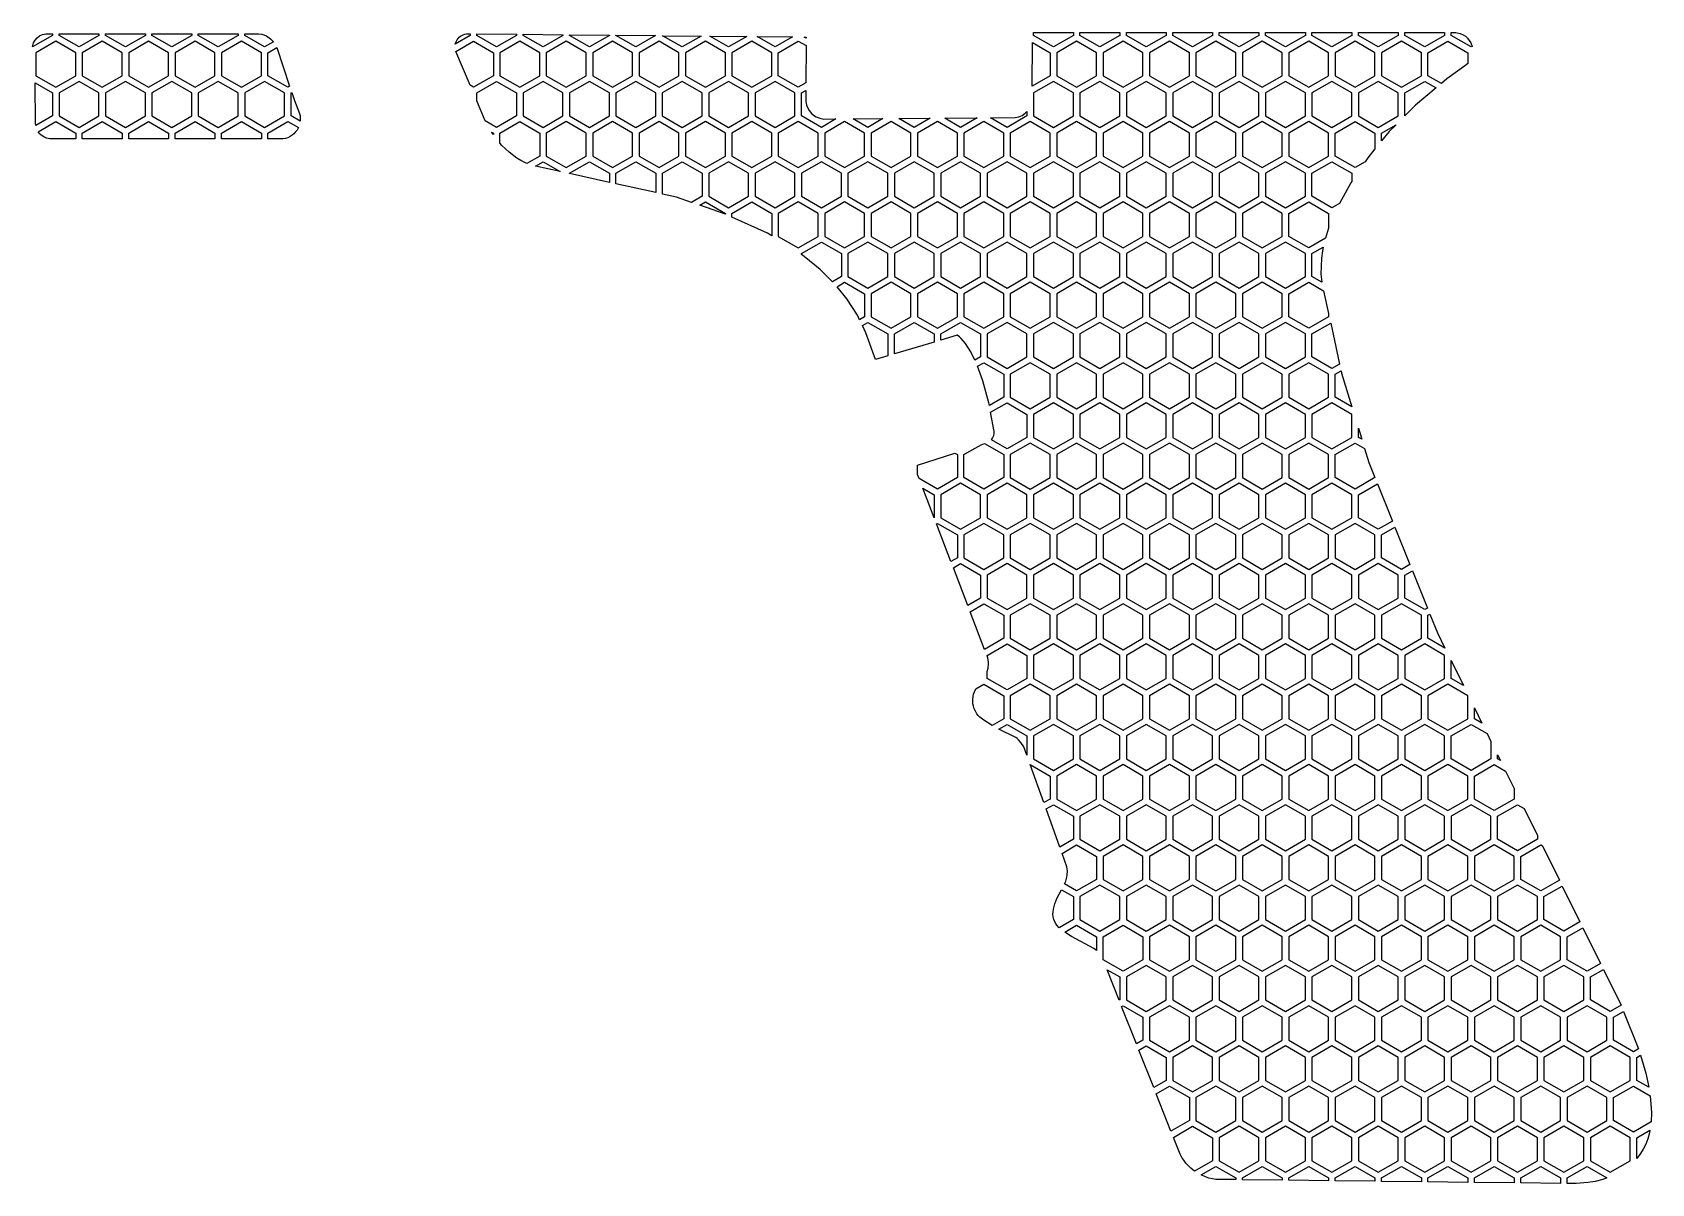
# Model space of a CAD drawing. Header units: millimetres. Extents: x -36 to 87, y -9 to 78.
import ezdxf

# ---------------------------------------------------------------- set-up
doc = ezdxf.new("R2010")
doc.units = ezdxf.units.MM

# ---------------------------------------------------------------- blocks, each defined once
blk = doc.blocks.new('HEX')
blk.add_lwpolyline([(1.516, 0.875), (0, 1.75), (-1.516, 0.875), (-1.516, -0.875), (0, -1.75), (1.516, -0.875)], close=True)

msp = doc.modelspace()

# ---------------------------------------------------------------- linework, layer by layer
for points in [[(-35.733, 77.063), (-35.652, 77.364), (-35.533, 77.575), (-35.374, 77.757), (-35.181, 77.903), (-34.958, 78.006), (-34.711, 78.061), (-34.199, 78.061), (-34.199, 77.927), (-35.714, 77.052), (-35.733, 77.063)], [(-30.667, 78.062), (-30.667, 77.927), (-32.183, 77.052), (-33.699, 77.927), (-33.699, 78.061), (-30.667, 78.062)], [(-27.136, 78.062), (-27.136, 77.927), (-28.652, 77.052), (-30.167, 77.927), (-30.167, 78.062), (-27.136, 78.062)], [(-23.605, 78.062), (-23.605, 77.927), (-25.121, 77.052), (-26.636, 77.927), (-26.636, 78.062), (-23.605, 78.062)], [(-20.074, 78.063), (-20.074, 77.927), (-21.59, 77.052), (-23.105, 77.927), (-23.105, 78.062), (-20.074, 78.063)], [(-18.535, 78.063), (-18.28, 78.022), (-17.924, 77.89), (-17.611, 77.682), (-17.381, 77.443), (-18.059, 77.052), (-19.574, 77.927), (-19.574, 78.063), (-18.535, 78.063)], [(-3.551, 77.276), (-3.517, 77.392), (-3.408, 77.607), (-3.252, 77.791), (-3.159, 77.868), (-2.945, 77.987), (-2.825, 78.027), (-2.699, 78.052), (-2.419, 78.059), (-2.419, 77.927), (-3.551, 77.276)], [(1.112, 78.024), (1.112, 77.927), (-0.403, 77.052), (-1.919, 77.927), (-1.919, 78.054), (1.112, 78.024)], [(4.643, 77.989), (4.643, 77.927), (3.128, 77.052), (1.612, 77.927), (1.612, 78.019), (4.643, 77.989)], [(8.175, 77.953), (8.175, 77.927), (6.659, 77.052), (5.143, 77.927), (5.143, 77.984), (8.175, 77.953)], [(11.691, 77.919), (10.19, 77.052), (8.675, 77.927), (8.675, 77.949), (11.691, 77.919)], [(15.162, 77.884), (13.721, 77.052), (12.23, 77.913), (15.162, 77.884)], [(18.634, 77.85), (17.252, 77.052), (15.823, 77.878), (18.634, 77.85)], [(22.105, 77.815), (20.783, 77.052), (19.415, 77.842), (22.105, 77.815)], [(23.141, 77.805), (23.141, 77.73), (23.008, 77.806), (23.141, 77.805)], [(43.485, 78.162), (43.485, 77.927), (41.97, 77.052), (40.454, 77.927), (40.454, 78.163), (43.485, 78.162)], [(47.017, 78.16), (47.017, 77.927), (45.501, 77.052), (43.985, 77.927), (43.985, 78.161), (47.017, 78.16)], [(50.548, 78.158), (50.548, 77.927), (49.032, 77.052), (47.517, 77.927), (47.517, 78.16), (50.548, 78.158)], [(54.079, 78.156), (54.079, 77.927), (52.563, 77.052), (51.048, 77.927), (51.048, 78.158), (54.079, 78.156)], [(57.61, 78.154), (57.61, 77.927), (56.094, 77.052), (54.579, 77.927), (54.579, 78.156), (57.61, 78.154)], [(61.141, 78.153), (61.141, 77.927), (59.625, 77.052), (58.11, 77.927), (58.11, 78.154), (61.141, 78.153)], [(64.672, 78.151), (64.672, 77.927), (63.156, 77.052), (61.641, 77.927), (61.641, 78.152), (64.672, 78.151)], [(68.203, 78.149), (68.203, 77.927), (66.688, 77.052), (65.172, 77.927), (65.172, 78.15), (68.203, 78.149)], [(71.734, 78.147), (71.734, 77.927), (70.219, 77.052), (68.703, 77.927), (68.703, 78.149), (71.734, 78.147)], [(72.578, 78.147), (72.701, 78.132), (72.931, 78.076), (73.139, 77.985), (73.323, 77.864), (73.483, 77.717), (73.617, 77.549), (73.724, 77.363), (73.822, 77.094), (73.75, 77.052), (72.234, 77.927), (72.234, 78.147), (72.578, 78.147)], [(-16.156, 74.074), (-16.293, 73.994), (-17.809, 74.869), (-17.809, 76.619), (-17.138, 77.006), (-16.156, 74.074)], [(-3.514, 76.718), (-2.169, 77.494), (-0.653, 76.619), (-0.653, 74.869), (-2.169, 73.994), (-2.42, 74.139), (-3.514, 76.718)], [(23.13, 74.33), (22.549, 73.994), (21.033, 74.869), (21.033, 76.619), (22.549, 77.494), (23.139, 77.153), (23.13, 74.33)], [(40.373, 77.397), (41.72, 76.619), (41.72, 74.869), (40.353, 74.08), (40.373, 77.397)], [(73.5, 75.797), (73.353, 75.659), (71.906, 74.623), (71.492, 74.278), (70.469, 74.869), (70.469, 76.619), (71.984, 77.494), (73.5, 76.619), (73.5, 75.797)], [(-35.473, 71.075), (-35.489, 71.22), (-35.518, 74.323), (-34.199, 73.561), (-34.199, 71.811), (-35.473, 71.075)], [(-1.919, 72.958), (-1.919, 73.561), (-0.403, 74.436), (1.112, 73.561), (1.112, 71.811), (-0.403, 70.936), (-1.275, 71.439), (-1.919, 72.958)], [(69.521, 72.637), (68.703, 71.811), (68.703, 73.561), (70.219, 74.436), (71.083, 73.937), (69.521, 72.637)], [(-15.409, 71.997), (-15.365, 71.806), (-15.347, 71.615), (-15.355, 71.414), (-16.043, 71.811), (-16.043, 73.561), (-15.993, 73.59), (-15.788, 72.976), (-15.409, 71.997)], [(23.125, 72.928), (23.185, 72.629), (23.236, 72.489), (23.377, 72.229), (23.564, 72.003), (23.79, 71.817), (23.917, 71.741), (24.191, 71.626), (24.49, 71.568), (25.42, 71.575), (24.314, 70.936), (22.799, 71.811), (22.799, 73.561), (23.128, 73.751), (23.125, 72.928)], [(28.998, 71.602), (27.846, 70.936), (26.723, 71.584), (28.998, 71.602)], [(32.576, 71.629), (31.377, 70.936), (30.208, 71.611), (32.576, 71.629)], [(36.155, 71.656), (34.908, 70.936), (33.693, 71.637), (36.155, 71.656)], [(39.048, 71.678), (39.332, 71.737), (39.592, 71.849), (39.823, 72.006), (39.954, 72.131), (39.954, 71.811), (38.439, 70.936), (37.179, 71.664), (39.048, 71.678)], [(-34.401, 70.054), (-34.648, 70.108), (-34.874, 70.209), (-35.072, 70.351), (-35.16, 70.436), (-35.29, 70.604), (-33.949, 71.378), (-32.433, 70.503), (-32.433, 70.054), (-34.401, 70.054)], [(-31.933, 70.054), (-31.933, 70.503), (-30.417, 71.378), (-28.902, 70.503), (-28.902, 70.054), (-31.933, 70.054)], [(-28.402, 70.054), (-28.402, 70.503), (-26.886, 71.378), (-25.371, 70.503), (-25.371, 70.053), (-28.402, 70.054)], [(-24.871, 70.053), (-24.871, 70.503), (-23.355, 71.378), (-21.84, 70.503), (-21.84, 70.053), (-24.871, 70.053)], [(-21.34, 70.053), (-21.34, 70.503), (-19.824, 71.378), (-18.309, 70.503), (-18.309, 70.052), (-21.34, 70.053)], [(-15.494, 70.917), (-15.594, 70.735), (-15.703, 70.588), (-15.829, 70.454), (-15.97, 70.335), (-16.126, 70.234), (-16.296, 70.151), (-16.478, 70.09), (-16.671, 70.052), (-17.809, 70.052), (-17.809, 70.503), (-16.293, 71.378), (-15.494, 70.917)], [(-0.789, 70.582), (-0.653, 70.503), (-0.653, 70.382), (-0.789, 70.582)], [(1.903, 68.191), (1.446, 68.407), (1.134, 68.594), (0.544, 69.036), (0.004, 69.553), (-0.153, 69.739), (-0.153, 70.503), (1.362, 71.378), (2.878, 70.503), (2.878, 68.753), (1.903, 68.191)], [(65.885, 68.619), (65.679, 68.316), (64.922, 67.878), (63.406, 68.753), (63.406, 70.503), (64.922, 71.378), (66.438, 70.503), (66.438, 69.294), (65.885, 68.619)], [(67.521, 70.616), (66.938, 69.904), (66.938, 70.503), (68.038, 71.139), (67.521, 70.616)], [(2.544, 67.983), (3.128, 68.32), (4.427, 67.57), (2.544, 67.983)], [(5.143, 67.413), (5.143, 67.445), (6.659, 68.32), (8.175, 67.445), (8.175, 66.748), (5.143, 67.413)], [(8.675, 66.638), (8.675, 67.445), (10.19, 68.32), (11.706, 67.445), (11.706, 65.973), (8.675, 66.638)], [(13.278, 65.628), (12.206, 65.864), (12.206, 67.445), (13.721, 68.32), (15.237, 67.445), (15.237, 65.695), (14.433, 65.231), (13.278, 65.628)], [(64.59, 66.706), (63.735, 65.154), (63.156, 64.82), (61.641, 65.695), (61.641, 67.445), (63.156, 68.32), (64.672, 67.445), (64.672, 66.827), (64.59, 66.706)], [(17.002, 64.34), (15.06, 65.016), (15.487, 65.262), (17.002, 64.387), (17.002, 64.34)], [(20.198, 62.874), (17.502, 64.11), (17.502, 64.387), (19.018, 65.262), (20.533, 64.387), (20.533, 62.68), (20.198, 62.874)], [(62.669, 62.5), (61.391, 61.762), (59.875, 62.637), (59.875, 64.387), (61.391, 65.262), (62.906, 64.387), (62.906, 63.27), (62.669, 62.5)], [(24.229, 60.113), (23.01, 61.107), (22.799, 61.251), (22.799, 61.329), (24.314, 62.204), (25.83, 61.329), (25.83, 59.579), (25.159, 59.192), (24.229, 60.113)], [(62.431, 61.533), (62.362, 60.974), (62.32, 59.758), (62.387, 59.149), (61.641, 59.579), (61.641, 61.329), (62.487, 61.818), (62.431, 61.533)], [(27.054, 56.638), (26.258, 57.882), (25.5, 58.811), (26.08, 59.146), (27.596, 58.271), (27.596, 56.521), (27.215, 56.302), (27.054, 56.638)], [(62.906, 56.771), (62.906, 56.521), (61.391, 55.646), (59.875, 56.521), (59.875, 58.271), (61.391, 59.146), (62.531, 58.488), (62.906, 56.771)], [(28.435, 53.264), (27.694, 55.303), (27.432, 55.849), (27.846, 56.088), (29.361, 55.213), (29.361, 53.541), (28.435, 53.264)], [(29.861, 53.691), (29.861, 55.213), (31.377, 56.088), (32.892, 55.213), (32.892, 54.598), (29.861, 53.691)], [(35.681, 53.845), (35.276, 54.48), (34.948, 54.871), (34.823, 54.991), (34.649, 55.124), (33.392, 54.748), (33.392, 55.213), (34.908, 56.088), (36.423, 55.213), (36.423, 53.463), (35.989, 53.212), (35.681, 53.845)], [(63.747, 52.929), (63.156, 52.588), (61.641, 53.463), (61.641, 55.213), (63.067, 56.037), (63.747, 52.929)], [(37.05, 49.985), (36.599, 51.648), (36.193, 52.753), (36.673, 53.03), (38.189, 52.155), (38.189, 50.405), (37.091, 49.772), (37.05, 49.985)], [(63.897, 52.241), (64.68, 49.67), (63.406, 50.405), (63.406, 52.155), (63.859, 52.416), (63.897, 52.241)], [(37.246, 47.168), (37.336, 47.289), (37.429, 47.495), (37.46, 47.645), (37.464, 47.801), (37.191, 49.252), (38.439, 49.972), (39.954, 49.097), (39.954, 47.347), (38.439, 46.472), (37.246, 47.168)], [(36.734, 46.879), (38.189, 46.039), (38.189, 44.289), (36.673, 43.414), (35.158, 44.289), (35.158, 46.039), (36.457, 46.789), (36.734, 46.879)], [(65.971, 45.427), (66.431, 44.285), (64.922, 43.414), (63.406, 44.289), (63.406, 46.039), (64.922, 46.914), (65.646, 46.496), (65.971, 45.427)], [(65.433, 47.197), (65.172, 47.347), (65.172, 48.053), (65.433, 47.197)], [(31.627, 44.518), (31.627, 45.228), (34.471, 46.147), (34.658, 46.039), (34.658, 44.289), (33.142, 43.414), (31.74, 44.224), (31.627, 44.518)], [(32.024, 43.482), (32.892, 42.981), (32.889, 41.229), (32.024, 43.482)], [(67.764, 40.978), (66.688, 40.356), (65.172, 41.231), (65.172, 42.981), (66.62, 43.817), (67.764, 40.978)], [(33.07, 40.756), (33.142, 40.798), (34.658, 39.923), (34.658, 38.173), (34.169, 37.891), (33.07, 40.756)], [(69.097, 37.67), (68.453, 37.298), (66.938, 38.173), (66.938, 39.923), (67.953, 40.509), (69.097, 37.67)], [(34.351, 37.419), (34.908, 37.74), (36.423, 36.865), (36.423, 35.115), (35.45, 34.553), (34.351, 37.419)], [(70.43, 34.362), (70.219, 34.24), (68.703, 35.115), (68.703, 36.865), (69.286, 37.201), (70.43, 34.362)], [(35.632, 34.081), (36.673, 34.682), (38.189, 33.807), (38.189, 32.057), (36.731, 31.215), (35.632, 34.081)], [(71.196, 32.461), (71.764, 31.309), (70.469, 32.057), (70.469, 33.807), (70.619, 33.894), (71.196, 32.461)], [(36.923, 29.534), (37.005, 29.777), (37.034, 30.089), (37.027, 30.247), (36.983, 30.559), (36.923, 30.714), (36.923, 30.749), (38.439, 31.624), (39.954, 30.749), (39.954, 28.999), (38.439, 28.124), (36.923, 28.999), (36.923, 29.534)], [(73.168, 28.46), (72.234, 28.999), (72.234, 30.355), (73.168, 28.46)], [(36.668, 25.817), (36.368, 26.064), (36.247, 26.19), (36.149, 26.318), (36.035, 26.507), (35.946, 26.694), (35.882, 26.88), (35.841, 27.065), (35.823, 27.249), (35.825, 27.433), (35.891, 27.803), (35.953, 27.989), (36.053, 28.208), (36.673, 28.566), (38.189, 27.691), (38.189, 25.941), (37.3, 25.428), (36.668, 25.817)], [(74.573, 25.61), (74, 25.941), (74, 26.774), (74.573, 25.61)], [(39.724, 23.802), (39.499, 24.14), (39.31, 24.334), (39.205, 24.42), (39.094, 24.498), (37.818, 25.15), (38.439, 25.508), (39.954, 24.633), (39.954, 23.16), (39.724, 23.802)], [(75.265, 24.206), (75.265, 22.883), (73.75, 22.008), (72.234, 22.883), (72.234, 24.633), (73.75, 25.508), (74.971, 24.803), (75.265, 24.206)], [(40.209, 22.447), (41.72, 21.575), (41.72, 19.825), (41.246, 19.551), (40.209, 22.447)], [(77.031, 20.625), (77.031, 19.825), (75.515, 18.95), (74, 19.825), (74, 21.575), (75.515, 22.45), (76.376, 21.953), (77.031, 20.625)], [(75.978, 22.76), (75.765, 22.883), (75.765, 23.192), (75.978, 22.76)], [(41.417, 19.073), (41.97, 19.392), (43.485, 18.517), (43.485, 16.767), (42.455, 16.172), (41.417, 19.073)], [(78.796, 17.043), (78.796, 16.767), (77.281, 15.892), (75.765, 16.767), (75.765, 18.517), (77.281, 19.392), (77.781, 19.103), (78.796, 17.043)], [(42.906, 13.584), (42.997, 13.888), (43.023, 14.044), (43.035, 14.358), (43.02, 14.515), (42.992, 14.671), (42.626, 15.694), (43.735, 16.334), (45.251, 15.459), (45.251, 13.709), (43.735, 12.834), (42.8, 13.374), (42.906, 13.584)], [(80.467, 13.654), (79.046, 12.834), (77.531, 13.709), (77.531, 15.459), (79.046, 16.334), (79.186, 16.253), (80.467, 13.654)], [(42.409, 10.029), (42.222, 10.226), (42.12, 10.381), (41.995, 10.666), (41.95, 10.859), (41.931, 11.053), (41.936, 11.25), (41.962, 11.448), (42.07, 11.847), (42.232, 12.248), (42.574, 12.927), (43.485, 12.401), (43.485, 10.651), (42.409, 10.029)], [(82.032, 10.48), (80.812, 9.776), (79.296, 10.651), (79.296, 12.401), (80.689, 13.205), (82.032, 10.48)], [(45.251, 8.297), (45.051, 8.444), (43.334, 9.363), (42.834, 9.698), (43.735, 10.218), (45.251, 9.343), (45.251, 8.297)], [(45.759, 7.588), (45.751, 9.343), (47.267, 10.218), (48.782, 9.343), (48.782, 7.593), (47.267, 6.718), (45.759, 7.588)], [(83.596, 7.306), (82.577, 6.718), (81.062, 7.593), (81.062, 9.343), (82.253, 10.031), (83.596, 7.306)], [(46.054, 6.84), (47.017, 6.285), (47.017, 4.535), (46.975, 4.511), (46.054, 6.84)], [(85.161, 4.132), (84.343, 3.66), (82.827, 4.535), (82.827, 6.285), (83.818, 6.857), (85.161, 4.132)], [(47.16, 4.041), (47.267, 4.102), (48.782, 3.227), (48.782, 1.477), (48.286, 1.191), (47.16, 4.041)], [(86.498, 0.827), (86.108, 0.602), (84.593, 1.477), (84.593, 3.227), (85.351, 3.665), (86.498, 0.827)], [(48.472, 0.721), (49.032, 1.044), (50.548, 0.169), (50.548, -1.581), (49.598, -2.129), (48.472, 0.721)], [(87.06, -1.042), (87.266, -2.105), (86.358, -1.581), (86.358, 0.169), (86.655, 0.34), (87.06, -1.042)], [(49.784, -2.6), (50.798, -2.014), (52.313, -2.889), (52.313, -4.639), (50.909, -5.45), (49.784, -2.6)], [(87.489, -4.025), (87.455, -4.737), (86.108, -5.514), (84.593, -4.639), (84.593, -2.889), (86.108, -2.014), (87.391, -2.755), (87.489, -4.025)], [(52.707, -8.489), (52.414, -8.259), (52.044, -7.878), (51.881, -7.666), (51.733, -7.442), (51.603, -7.204), (51.095, -5.92), (52.563, -5.072), (54.079, -5.947), (54.079, -7.697), (52.707, -8.489)], [(87.322, -5.584), (87.196, -6.028), (87.039, -6.437), (86.855, -6.812), (86.645, -7.154), (86.358, -7.528), (86.358, -5.947), (87.364, -5.367), (87.322, -5.584)], [(54.331, -9.118), (54.063, -9.076), (53.802, -9.014), (53.547, -8.932), (53.2, -8.782), (54.329, -8.13), (55.844, -9.005), (55.844, -9.136), (54.331, -9.118)], [(56.344, -9.142), (56.344, -9.005), (57.86, -8.13), (59.375, -9.005), (59.375, -9.177), (56.344, -9.142)], [(59.875, -9.183), (59.875, -9.005), (61.391, -8.13), (62.906, -9.005), (62.906, -9.218), (59.875, -9.183)], [(63.406, -9.224), (63.406, -9.005), (64.922, -8.13), (66.438, -9.005), (66.438, -9.26), (63.406, -9.224)], [(66.938, -9.265), (66.938, -9.005), (68.453, -8.13), (69.969, -9.005), (69.969, -9.301), (66.938, -9.265)], [(70.469, -9.307), (70.469, -9.005), (71.984, -8.13), (73.5, -9.005), (73.5, -9.342), (70.469, -9.307)], [(74, -9.348), (74, -9.005), (75.515, -8.13), (77.031, -9.005), (77.031, -9.383), (74, -9.348)], [(77.531, -9.389), (77.531, -9.005), (79.046, -8.13), (80.562, -9.005), (80.562, -9.424), (77.531, -9.389)], [(83.783, -9.118), (83.187, -9.267), (82.635, -9.362), (81.752, -9.438), (81.062, -9.43), (81.062, -9.005), (82.577, -8.13), (84.093, -9.005), (83.783, -9.118)]]:
    msp.add_lwpolyline(points, close=True)

# ---------------------------------------------------------------- block references
for p in [(-33.949, 75.744), (-30.417, 75.744), (-26.886, 75.744), (-23.355, 75.744), (-19.824, 75.744), (1.362, 75.744), (4.893, 75.744), (8.425, 75.744), (11.956, 75.744), (15.487, 75.744), (19.018, 75.744), (43.735, 75.744), (47.267, 75.744), (50.798, 75.744), (54.329, 75.744), (57.86, 75.744), (61.391, 75.744), (64.922, 75.744), (68.453, 75.744), (-32.183, 72.686), (-28.652, 72.686), (-25.121, 72.686), (-21.59, 72.686), (-18.059, 72.686), (3.128, 72.686), (6.659, 72.686), (10.19, 72.686), (13.721, 72.686), (17.252, 72.686), (20.783, 72.686), (41.97, 72.686), (45.501, 72.686), (49.032, 72.686), (52.563, 72.686), (56.094, 72.686), (59.625, 72.686), (63.156, 72.686), (66.688, 72.686), (4.893, 69.628), (8.425, 69.628), (11.956, 69.628), (15.487, 69.628), (19.018, 69.628), (22.549, 69.628), (26.08, 69.628), (29.611, 69.628), (33.142, 69.628), (36.673, 69.628), (40.204, 69.628), (43.735, 69.628), (47.267, 69.628), (50.798, 69.628), (54.329, 69.628), (57.86, 69.628), (61.391, 69.628), (17.252, 66.57), (20.783, 66.57), (24.314, 66.57), (27.846, 66.57), (31.377, 66.57), (34.908, 66.57), (38.439, 66.57), (41.97, 66.57), (45.501, 66.57), (49.032, 66.57), (52.563, 66.57), (56.094, 66.57), (59.625, 66.57), (22.549, 63.512), (26.08, 63.512), (29.611, 63.512), (33.142, 63.512), (36.673, 63.512), (40.204, 63.512), (43.735, 63.512), (47.267, 63.512), (50.798, 63.512), (54.329, 63.512), (57.86, 63.512), (27.846, 60.454), (31.377, 60.454), (34.908, 60.454), (38.439, 60.454), (41.97, 60.454), (45.501, 60.454), (49.032, 60.454), (52.563, 60.454), (56.094, 60.454), (59.625, 60.454), (29.611, 57.396), (33.142, 57.396), (36.673, 57.396), (40.204, 57.396), (43.735, 57.396), (47.267, 57.396), (50.798, 57.396), (54.329, 57.396), (57.86, 57.396), (38.439, 54.338), (41.97, 54.338), (45.501, 54.338), (49.032, 54.338), (52.563, 54.338), (56.094, 54.338), (59.625, 54.338), (40.204, 51.28), (43.735, 51.28), (47.267, 51.28), (50.798, 51.28), (54.329, 51.28), (57.86, 51.28), (61.391, 51.28), (41.97, 48.222), (45.501, 48.222), (49.032, 48.222), (52.563, 48.222), (56.094, 48.222), (59.625, 48.222), (63.156, 48.222), (40.204, 45.164), (43.735, 45.164), (47.267, 45.164), (50.798, 45.164), (54.329, 45.164), (57.86, 45.164), (61.391, 45.164), (34.908, 42.106), (38.439, 42.106), (41.97, 42.106), (45.501, 42.106), (49.032, 42.106), (52.563, 42.106), (56.094, 42.106), (59.625, 42.106), (63.156, 42.106), (36.673, 39.048), (40.204, 39.048), (43.735, 39.048), (47.267, 39.048), (50.798, 39.048), (54.329, 39.048), (57.86, 39.048), (61.391, 39.048), (64.922, 39.048), (38.439, 35.99), (41.97, 35.99), (45.501, 35.99), (49.032, 35.99), (52.563, 35.99), (56.094, 35.99), (59.625, 35.99), (63.156, 35.99), (66.688, 35.99), (40.204, 32.932), (43.735, 32.932), (47.267, 32.932), (50.798, 32.932), (54.329, 32.932), (57.86, 32.932), (61.391, 32.932), (64.922, 32.932), (68.453, 32.932), (41.97, 29.874), (45.501, 29.874), (49.032, 29.874), (52.563, 29.874), (56.094, 29.874), (59.625, 29.874), (63.156, 29.874), (66.688, 29.874), (70.219, 29.874), (40.204, 26.816), (43.735, 26.816), (47.267, 26.816), (50.798, 26.816), (54.329, 26.816), (57.86, 26.816), (61.391, 26.816), (64.922, 26.816), (68.453, 26.816), (71.984, 26.816), (41.97, 23.758), (45.501, 23.758), (49.032, 23.758), (52.563, 23.758), (56.094, 23.758), (59.625, 23.758), (63.156, 23.758), (66.688, 23.758), (70.219, 23.758), (43.735, 20.7), (47.267, 20.7), (50.798, 20.7), (54.329, 20.7), (57.86, 20.7), (61.391, 20.7), (64.922, 20.7), (68.453, 20.7), (71.984, 20.7), (45.501, 17.642), (49.032, 17.642), (52.563, 17.642), (56.094, 17.642), (59.625, 17.642), (63.156, 17.642), (66.688, 17.642), (70.219, 17.642), (73.75, 17.642), (47.267, 14.584), (50.798, 14.584), (54.329, 14.584), (57.86, 14.584), (61.391, 14.584), (64.922, 14.584), (68.453, 14.584), (71.984, 14.584), (75.515, 14.584), (45.501, 11.526), (49.032, 11.526), (52.563, 11.526), (56.094, 11.526), (59.625, 11.526), (63.156, 11.526), (66.688, 11.526), (70.219, 11.526), (73.75, 11.526), (77.281, 11.526), (50.798, 8.468), (54.329, 8.468), (57.86, 8.468), (61.391, 8.468), (64.922, 8.468), (68.453, 8.468), (71.984, 8.468), (75.515, 8.468), (79.046, 8.468), (49.032, 5.41), (52.563, 5.41), (56.094, 5.41), (59.625, 5.41), (63.156, 5.41), (66.688, 5.41), (70.219, 5.41), (73.75, 5.41), (77.281, 5.41), (80.812, 5.41), (50.798, 2.352), (54.329, 2.352), (57.86, 2.352), (61.391, 2.352), (64.922, 2.352), (68.453, 2.352), (71.984, 2.352), (75.515, 2.352), (79.046, 2.352), (82.577, 2.352), (52.563, -0.706), (56.094, -0.706), (59.625, -0.706), (63.156, -0.706), (66.688, -0.706), (70.219, -0.706), (73.75, -0.706), (77.281, -0.706), (80.812, -0.706), (84.343, -0.706), (54.329, -3.764), (57.86, -3.764), (61.391, -3.764), (64.922, -3.764), (68.453, -3.764), (71.984, -3.764), (75.515, -3.764), (79.046, -3.764), (82.577, -3.764), (56.094, -6.822), (59.625, -6.822), (63.156, -6.822), (66.688, -6.822), (70.219, -6.822), (73.75, -6.822), (77.281, -6.822), (80.812, -6.822), (84.343, -6.822)]:
    msp.add_blockref('HEX', p)

doc.saveas('drawing.dxf')
